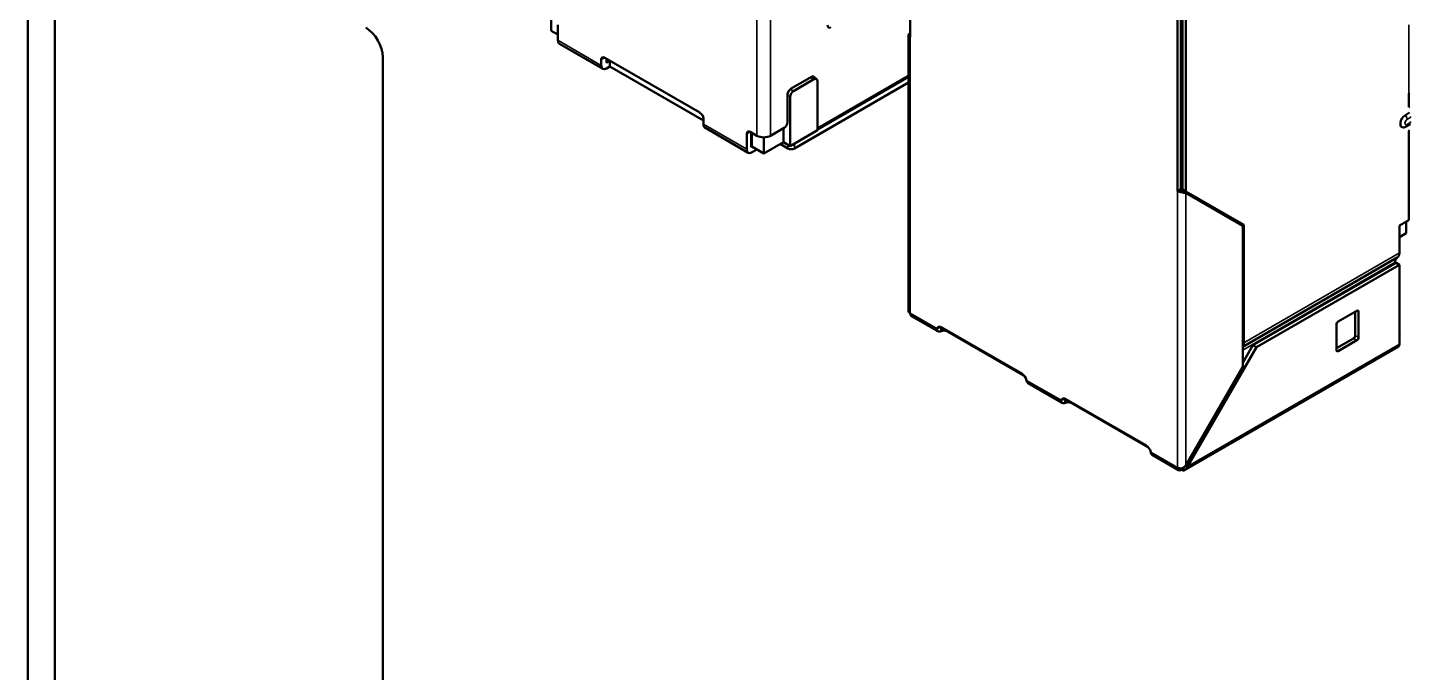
# Model space of a CAD drawing. Header units: millimetres. Extents: x 3100 to 5091, y 868 to 1900.
# Drawn here: x 3930.7 to 3988.2, y 1605.1 to 1631.9 of the extents above; entities that cross this region are included whole.
import ezdxf

# ---------------------------------------------------------------- set-up
doc = ezdxf.new("R2010")
doc.units = ezdxf.units.MM
doc.header["$LTSCALE"] = 1.8
doc.layers.add('외형선(ISO)', color=7, linetype='Continuous', lineweight=50)
doc.layers.add('좁은 외형선(ISO)', color=7, linetype='Continuous', lineweight=35)

msp = doc.modelspace()

# ---------------------------------------------------------------- linework, layer by layer
at = {"layer": '외형선(ISO)'}
for p, q in [((3967.401, 1640.272), (3967.401, 1631.512)), ((3930.719, 1639.221), (3930.719, 1583.78)), ((3931.85, 1583.127), (3931.85, 1638.567)), ((3978.502, 1633.863), (3978.502, 1625.102)), ((3978.644, 1633.944), (3978.644, 1625.184)), ((3978.714, 1633.944), (3978.714, 1625.167)), ((3978.856, 1633.863), (3978.856, 1625.085)), ((3952.474, 1632.348), (3952.474, 1631.777)), ((3952.757, 1631.613), (3952.474, 1631.777)), ((3952.757, 1632.022), (3952.757, 1631.377)), ((3967.401, 1631.614), (3967.328, 1631.614)), ((3967.328, 1631.614), (3967.328, 1620.125)), ((3952.821, 1631.235), (3954.624, 1630.194)), ((3945.48, 1630.678), (3945.48, 1594.508)), ((3954.56, 1630.572), (3954.56, 1630.335)), ((3958.661, 1628.368), (3954.701, 1630.654)), ((3954.772, 1630.613), (3954.772, 1630.458)), ((3954.779, 1630.454), (3954.913, 1630.531)), ((3954.913, 1630.531), (3954.913, 1630.286)), ((3954.913, 1630.286), (3954.779, 1630.209)), ((3954.913, 1630.286), (3958.802, 1628.041)), ((3962.444, 1629.368), (3963.292, 1629.858)), ((3963.399, 1629.756), (3962.55, 1629.266)), ((3963.499, 1629.766), (3963.318, 1629.87)), ((3967.328, 1629.901), (3963.54, 1627.715)), ((3963.54, 1627.674), (3967.328, 1629.86)), ((3962.592, 1626.882), (3967.328, 1629.616)), ((3963.54, 1627.633), (3963.54, 1629.674)), ((3988.119, 1628.596), (3988.119, 1629.168)), ((3962.303, 1627.98), (3962.303, 1629.123)), ((3962.409, 1629.021), (3962.409, 1626.98)), ((3988.119, 1628.596), (3988.154, 1628.617)), ((3958.802, 1627.886), (3958.802, 1628.123)), ((3987.978, 1628.27), (3988.154, 1628.372)), ((3958.867, 1627.744), (3960.67, 1626.703)), ((3960.605, 1626.845), (3960.605, 1627.49)), ((3960.747, 1627.572), (3961.03, 1627.408)), ((3960.782, 1626.939), (3960.782, 1627.551)), ((3960.818, 1627.531), (3960.818, 1626.959)), ((3960.818, 1627.531), (3960.818, 1626.967)), ((3961.595, 1627.408), (3962.161, 1627.735)), ((3962.126, 1627.715), (3962.126, 1627.143)), ((3962.409, 1626.98), (3963.54, 1627.633)), ((3988.007, 1627.789), (3988.184, 1627.891)), ((3988.154, 1627.637), (3988.119, 1627.617)), ((3988.119, 1623.901), (3988.119, 1627.617)), ((3960.818, 1626.959), (3960.782, 1626.939)), ((3961.313, 1626.673), (3960.818, 1626.959)), ((3961.313, 1627.341), (3961.313, 1626.673)), ((3961.313, 1626.673), (3962.126, 1627.143)), ((3961.991, 1627.065), (3962.31, 1626.882)), ((3962.409, 1626.98), (3962.126, 1627.143)), ((3961.03, 1626.837), (3960.825, 1626.718)), ((3978.644, 1625.184), (3978.502, 1625.102)), ((3978.679, 1625.175), (3978.679, 1625.06)), ((3978.856, 1625.085), (3978.714, 1625.167)), ((3978.761, 1625.082), (3978.856, 1625.028)), ((3978.856, 1625.085), (3981.26, 1623.697)), ((3981.225, 1623.66), (3978.856, 1625.028)), ((3981.119, 1623.779), (3981.119, 1623.721)), ((3981.225, 1617.791), (3981.225, 1623.66)), ((3981.26, 1623.697), (3981.26, 1618.798)), ((3987.73, 1623.677), (3988.119, 1623.901)), ((3987.73, 1622.534), (3987.73, 1623.677)), ((3988.013, 1623.35), (3988.013, 1623.84)), ((3988.013, 1623.35), (3987.73, 1623.187)), ((3981.225, 1618.635), (3987.643, 1622.34)), ((3987.589, 1622.126), (3981.643, 1618.693)), ((3987.73, 1622.044), (3981.784, 1618.611)), ((3987.553, 1622.146), (3987.553, 1622.105)), ((3987.73, 1622.044), (3987.589, 1622.126)), ((3987.73, 1618.737), (3987.73, 1622.044)), ((3985.185, 1619.676), (3985.962, 1620.125)), ((3985.892, 1620.084), (3985.892, 1619.105)), ((3986.033, 1620.084), (3986.033, 1619.023)), ((3967.453, 1619.909), (3968.549, 1619.276)), ((3968.602, 1619.439), (3968.507, 1619.385)), ((3968.645, 1619.464), (3968.602, 1619.439)), ((3968.649, 1619.449), (3972.124, 1617.442)), ((3968.684, 1619.429), (3968.684, 1619.392)), ((3968.684, 1619.392), (3968.684, 1619.282)), ((3968.709, 1619.438), (3972.032, 1617.52)), ((3985.114, 1618.492), (3985.114, 1619.554)), ((3985.821, 1618.982), (3985.114, 1618.574)), ((3985.962, 1618.9), (3985.185, 1618.451)), ((3987.765, 1619.166), (3987.73, 1619.145)), ((3987.678, 1618.623), (3978.804, 1613.499)), ((3981.784, 1618.611), (3978.92, 1613.651)), ((3981.225, 1617.969), (3981.643, 1618.693)), ((3981.784, 1618.611), (3981.643, 1618.693)), ((3978.856, 1613.688), (3981.225, 1617.791)), ((3972.296, 1617.112), (3973.71, 1616.296)), ((3973.763, 1616.459), (3973.669, 1616.404)), ((3973.806, 1616.484), (3973.763, 1616.459)), ((3973.81, 1616.469), (3977.286, 1614.462)), ((3973.845, 1616.449), (3973.845, 1616.412)), ((3973.845, 1616.412), (3973.845, 1616.302)), ((3977.194, 1614.539), (3973.871, 1616.458)), ((3977.458, 1614.132), (3978.554, 1613.499)), ((3978.856, 1613.688), (3978.92, 1613.651)), ((3978.679, 1613.571), (3978.679, 1613.512)), ((3978.745, 1613.602), (3978.804, 1613.499))]:
    msp.add_line(p, q, dxfattribs=at)
for centre, major_axis, start_param, end_param in [((3944.773, 1631.087), (-0.5, 0.866), 3.926991, 5.497787), ((3964.106, 1632.083), (-0.1, -0.173), 5.497787, 7.068583), ((3967.578, 1631.614), (-0.25, 0), 0, 0.785398), ((3952.976, 1631.503), (-0.155, -0.268), 5.497787, 6.283185), ((3954.701, 1630.491), (-0.1, 0.173), 5.497787, 7.068583), ((3954.779, 1630.462), (-0.155, -0.268), 5.497787, 7.068583), ((3954.779, 1630.462), (-0.005, -0.00866), 5.497787, 7.068583), ((3963.292, 1629.695), (0.1, 0.173), 5.679455, 7.068583), ((3963.399, 1629.592), (0.1, 0.173), 5.497787, 7.068583), ((3962.444, 1629.205), (-0.1, -0.173), 3.926991, 5.497787), ((3962.55, 1629.103), (-0.1, -0.173), 3.926991, 5.497787), ((3987.942, 1629.27), (-0.25, 0), 2.356194, 2.557552), ((3958.661, 1628.204), (-0.1, 0.173), 3.926991, 5.497787), ((3987.978, 1628.025), (-0.15, -0.26), 3.926991, 6.70372), ((3959.022, 1628.013), (-0.155, -0.268), 5.497787, 6.283185), ((3960.747, 1627.408), (-0.1, 0.173), 5.497787, 7.068583), ((3962.161, 1627.898), (0.1, 0.173), 3.926991, 5.497787), ((3961.313, 1627.572), (-0.4, 0), 0.785398, 2.356194), ((3962.451, 1626.963), (-0.2, 0), 0.785398, 2.356194), ((3960.825, 1626.972), (-0.155, -0.268), 5.497787, 7.068583), ((3978.679, 1625.204), (0.05, 0), 3.926991, 4.712389), ((3978.679, 1625.204), (0.25, 0), 3.926991, 4.712389), ((3987.852, 1621.974), (-0.211, 0.366), 0, 0.785398), ((3987.431, 1622.706), (0.211, -0.366), 0, 0.785398), ((3967.578, 1620.125), (-0.25, 0), 0, 0.785398), ((3967.578, 1620.125), (-0.125, -0.217), 5.497787, 6.283185), ((3985.962, 1620.044), (0.05, 0.0866), 5.497787, 7.068583), ((3968.709, 1619.193), (-0.15, 0.26), 5.497787, 6.760023), ((3985.185, 1619.594), (0.05, 0.0866), 0.785398, 2.356194), ((3968.821, 1619.129), (0.3, 0), 1.233391, 2.047634), ((3985.821, 1619.064), (0.05, 0.0866), 3.926991, 5.497787), ((3985.962, 1618.982), (-0.05, -0.0866), 0.785398, 2.356194), ((3980.961, 1618.971), (0.211, -0.366), 0.293964, 0.785398), ((3985.185, 1618.533), (-0.05, -0.0866), 5.497787, 7.068583), ((3987.553, 1618.839), (0.125, -0.217), 0, 0.785398), ((3972.032, 1617.275), (-0.15, 0.26), 4.235551, 5.497787), ((3973.871, 1616.213), (-0.15, 0.26), 5.497787, 6.760023), ((3973.983, 1616.148), (0.3, 0), 1.233391, 2.047634), ((3977.194, 1614.294), (-0.15, 0.26), 4.235551, 5.497787), ((3978.679, 1613.716), (-0.125, -0.217), 5.497787, 7.068583), ((3978.679, 1613.716), (-0.25, 0), 0.785398, 1.570796), ((3978.679, 1613.716), (0.125, -0.217), 5.497787, 6.283185)]:
    msp.add_ellipse(centre, major_axis=major_axis, ratio=0.57735, start_param=start_param, end_param=end_param, dxfattribs=at)
for points in [[(3967.401, 1631.641), (3967.354, 1631.639), (3967.328, 1631.627), (3967.328, 1631.614)], [(3978.679, 1625.175), (3978.684, 1625.165), (3978.689, 1625.156), (3978.694, 1625.147)], [(3978.679, 1625.06), (3978.745, 1625.035), (3978.809, 1625.026), (3978.856, 1625.028)], [(3972.296, 1617.112), (3972.263, 1617.131), (3972.241, 1617.177), (3972.234, 1617.232)], [(3977.458, 1614.132), (3977.425, 1614.151), (3977.403, 1614.197), (3977.396, 1614.252)], [(3978.856, 1613.688), (3978.809, 1613.636), (3978.745, 1613.596), (3978.679, 1613.571)], [(3978.92, 1613.651), (3978.899, 1613.585), (3978.859, 1613.531), (3978.804, 1613.499)]]:
    msp.add_open_spline(points, degree=3, dxfattribs=at)
for points, knots in [([(3988.007, 1627.789), (3988.001, 1627.786), (3987.995, 1627.782), (3987.983, 1627.776), (3987.976, 1627.773), (3987.963, 1627.768), (3987.956, 1627.765), (3987.941, 1627.761), (3987.934, 1627.758), (3987.918, 1627.755), (3987.91, 1627.753), (3987.902, 1627.752)], [6.2831853, 6.2831853, 6.2831853, 6.2831853, 6.3561581, 6.3561581, 6.4291308, 6.4291308, 6.5021036, 6.5021036, 6.5750764, 6.5750764, 6.6480491, 6.6480491, 6.6480491, 6.6480491]), ([(3978.694, 1625.147), (3978.701, 1625.136), (3978.709, 1625.125), (3978.727, 1625.106), (3978.738, 1625.098), (3978.752, 1625.088), (3978.757, 1625.085), (3978.761, 1625.082)], [0, 0, 0, 0, 0.00399351, 0.00399351, 0.007910761, 0.007910761, 0.009510608, 0.009510608, 0.009510608, 0.009510608]), ([(3968.507, 1619.385), (3968.5, 1619.337), (3968.515, 1619.295), (3968.582, 1619.257), (3968.632, 1619.26), (3968.684, 1619.282)], [0, 0, 0, 0, 0.5, 0.5, 1, 1, 1, 1]), ([(3968.646, 1619.464), (3968.645, 1619.462), (3968.644, 1619.461), (3968.643, 1619.458), (3968.643, 1619.456), (3968.645, 1619.452), (3968.646, 1619.451), (3968.649, 1619.449)], [-0.007962999, -0.007962999, -0.007962999, -0.007962999, -0.007099892, -0.007099892, -0.005747533, -0.005747533, -0.004275638, -0.004275638, -0.004275638, -0.004275638]), ([(3973.669, 1616.404), (3973.662, 1616.356), (3973.677, 1616.315), (3973.744, 1616.276), (3973.794, 1616.28), (3973.845, 1616.302)], [0, 0, 0, 0, 0.5, 0.5, 1, 1, 1, 1]), ([(3973.808, 1616.484), (3973.807, 1616.482), (3973.806, 1616.481), (3973.805, 1616.478), (3973.805, 1616.476), (3973.806, 1616.472), (3973.808, 1616.47), (3973.81, 1616.469)], [-0.007962999, -0.007962999, -0.007962999, -0.007962999, -0.007099892, -0.007099892, -0.005747533, -0.005747533, -0.004275638, -0.004275638, -0.004275638, -0.004275638])]:
    msp.add_open_spline(points, degree=3, knots=knots, dxfattribs=at)
at = {"layer": '좁은 외형선(ISO)'}
for p, q in [((3961.03, 1642.179), (3961.03, 1627.408)), ((3961.595, 1642.179), (3961.595, 1627.408)), ((3978.644, 1625.184), (3978.644, 1633.944)), ((3978.714, 1633.944), (3978.714, 1625.119)), ((3967.401, 1631.512), (3967.401, 1620.023)), ((3988.119, 1629.168), (3988.119, 1632.026)), ((3952.757, 1631.377), (3954.56, 1630.335)), ((3954.701, 1630.654), (3954.56, 1630.572)), ((3954.779, 1630.454), (3954.772, 1630.458)), ((3963.399, 1629.756), (3963.257, 1629.837)), ((3962.412, 1629.345), (3962.55, 1629.266)), ((3962.409, 1629.021), (3962.303, 1629.082)), ((3988.225, 1628.19), (3988.048, 1628.087)), ((3958.802, 1627.886), (3960.605, 1626.845)), ((3960.747, 1627.572), (3960.605, 1627.49)), ((3988.048, 1627.88), (3988.225, 1627.983)), ((3962.31, 1626.882), (3962.31, 1627.037)), ((3962.592, 1627.086), (3962.592, 1626.882)), ((3978.502, 1613.614), (3978.502, 1625.102)), ((3978.714, 1625.048), (3978.714, 1625.048)), ((3978.856, 1625.028), (3978.856, 1613.688)), ((3981.26, 1618.798), (3987.73, 1622.534)), ((3981.225, 1618.492), (3987.553, 1622.146)), ((3967.401, 1620.023), (3968.507, 1619.385)), ((3985.962, 1620.125), (3986.033, 1620.084)), ((3968.658, 1619.461), (3972.084, 1617.483)), ((3985.821, 1618.982), (3985.962, 1618.9)), ((3985.892, 1619.105), (3986.033, 1619.023)), ((3978.92, 1613.651), (3987.73, 1618.737)), ((3985.114, 1618.492), (3985.185, 1618.451)), ((3972.234, 1617.232), (3973.669, 1616.404)), ((3973.82, 1616.481), (3977.245, 1614.503)), ((3977.396, 1614.252), (3978.502, 1613.614))]:
    msp.add_line(p, q, dxfattribs=at)
for centre, major_axis, start_param, end_param in [((3988.048, 1627.984), (-0.063, -0.11), 3.926991, 7.068583), ((3987.907, 1628.169), (-0.1, 0.173), 3.926991, 4.974188), ((3987.907, 1627.962), (0.1, -0.173), 0, 0.785398)]:
    msp.add_ellipse(centre, major_axis=major_axis, ratio=0.57735, start_param=start_param, end_param=end_param, dxfattribs=at)

doc.saveas('drawing.dxf')
